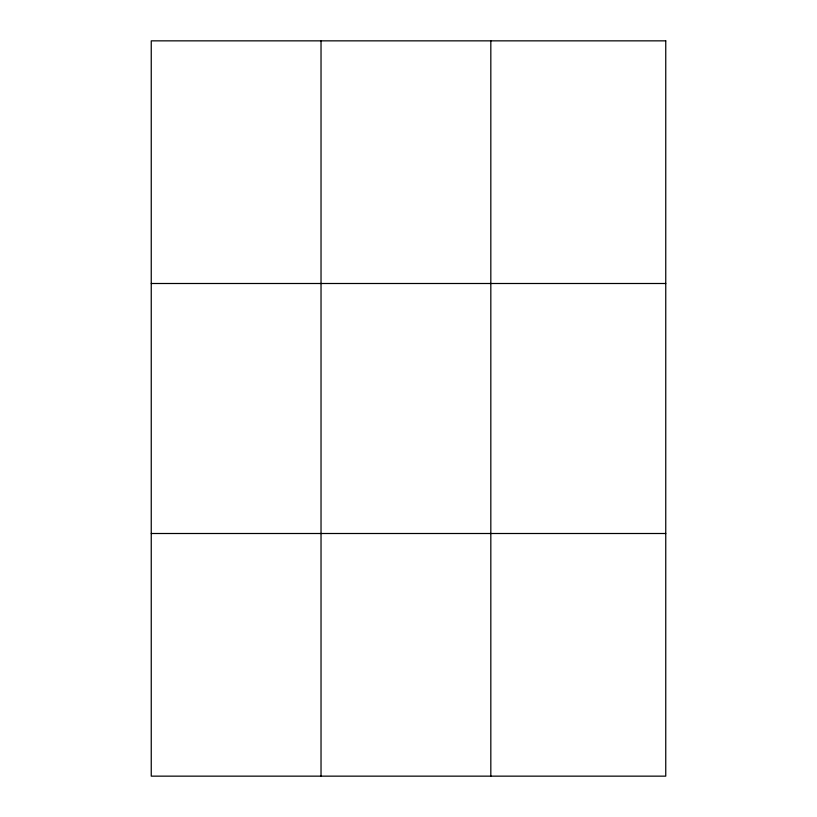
<?xml version="1.0" encoding="UTF-8"?>
<svg xmlns="http://www.w3.org/2000/svg" width="817" height="817" viewBox="0 0 817 817"><rect width="100%" height="100%" fill="white"/><g stroke="black" fill="none" stroke-linecap="round" stroke-linejoin="round"><path stroke-width="1.23" d="M321.03 40.85L321.03 776.15M490.823 40.85L490.823 776.15M151.247 283.499L665.753 283.499M151.247 533.501L665.753 533.501M665.753 40.85L665.753 776.15L151.247 776.15L151.247 40.85L665.753 40.85"/></g></svg>
